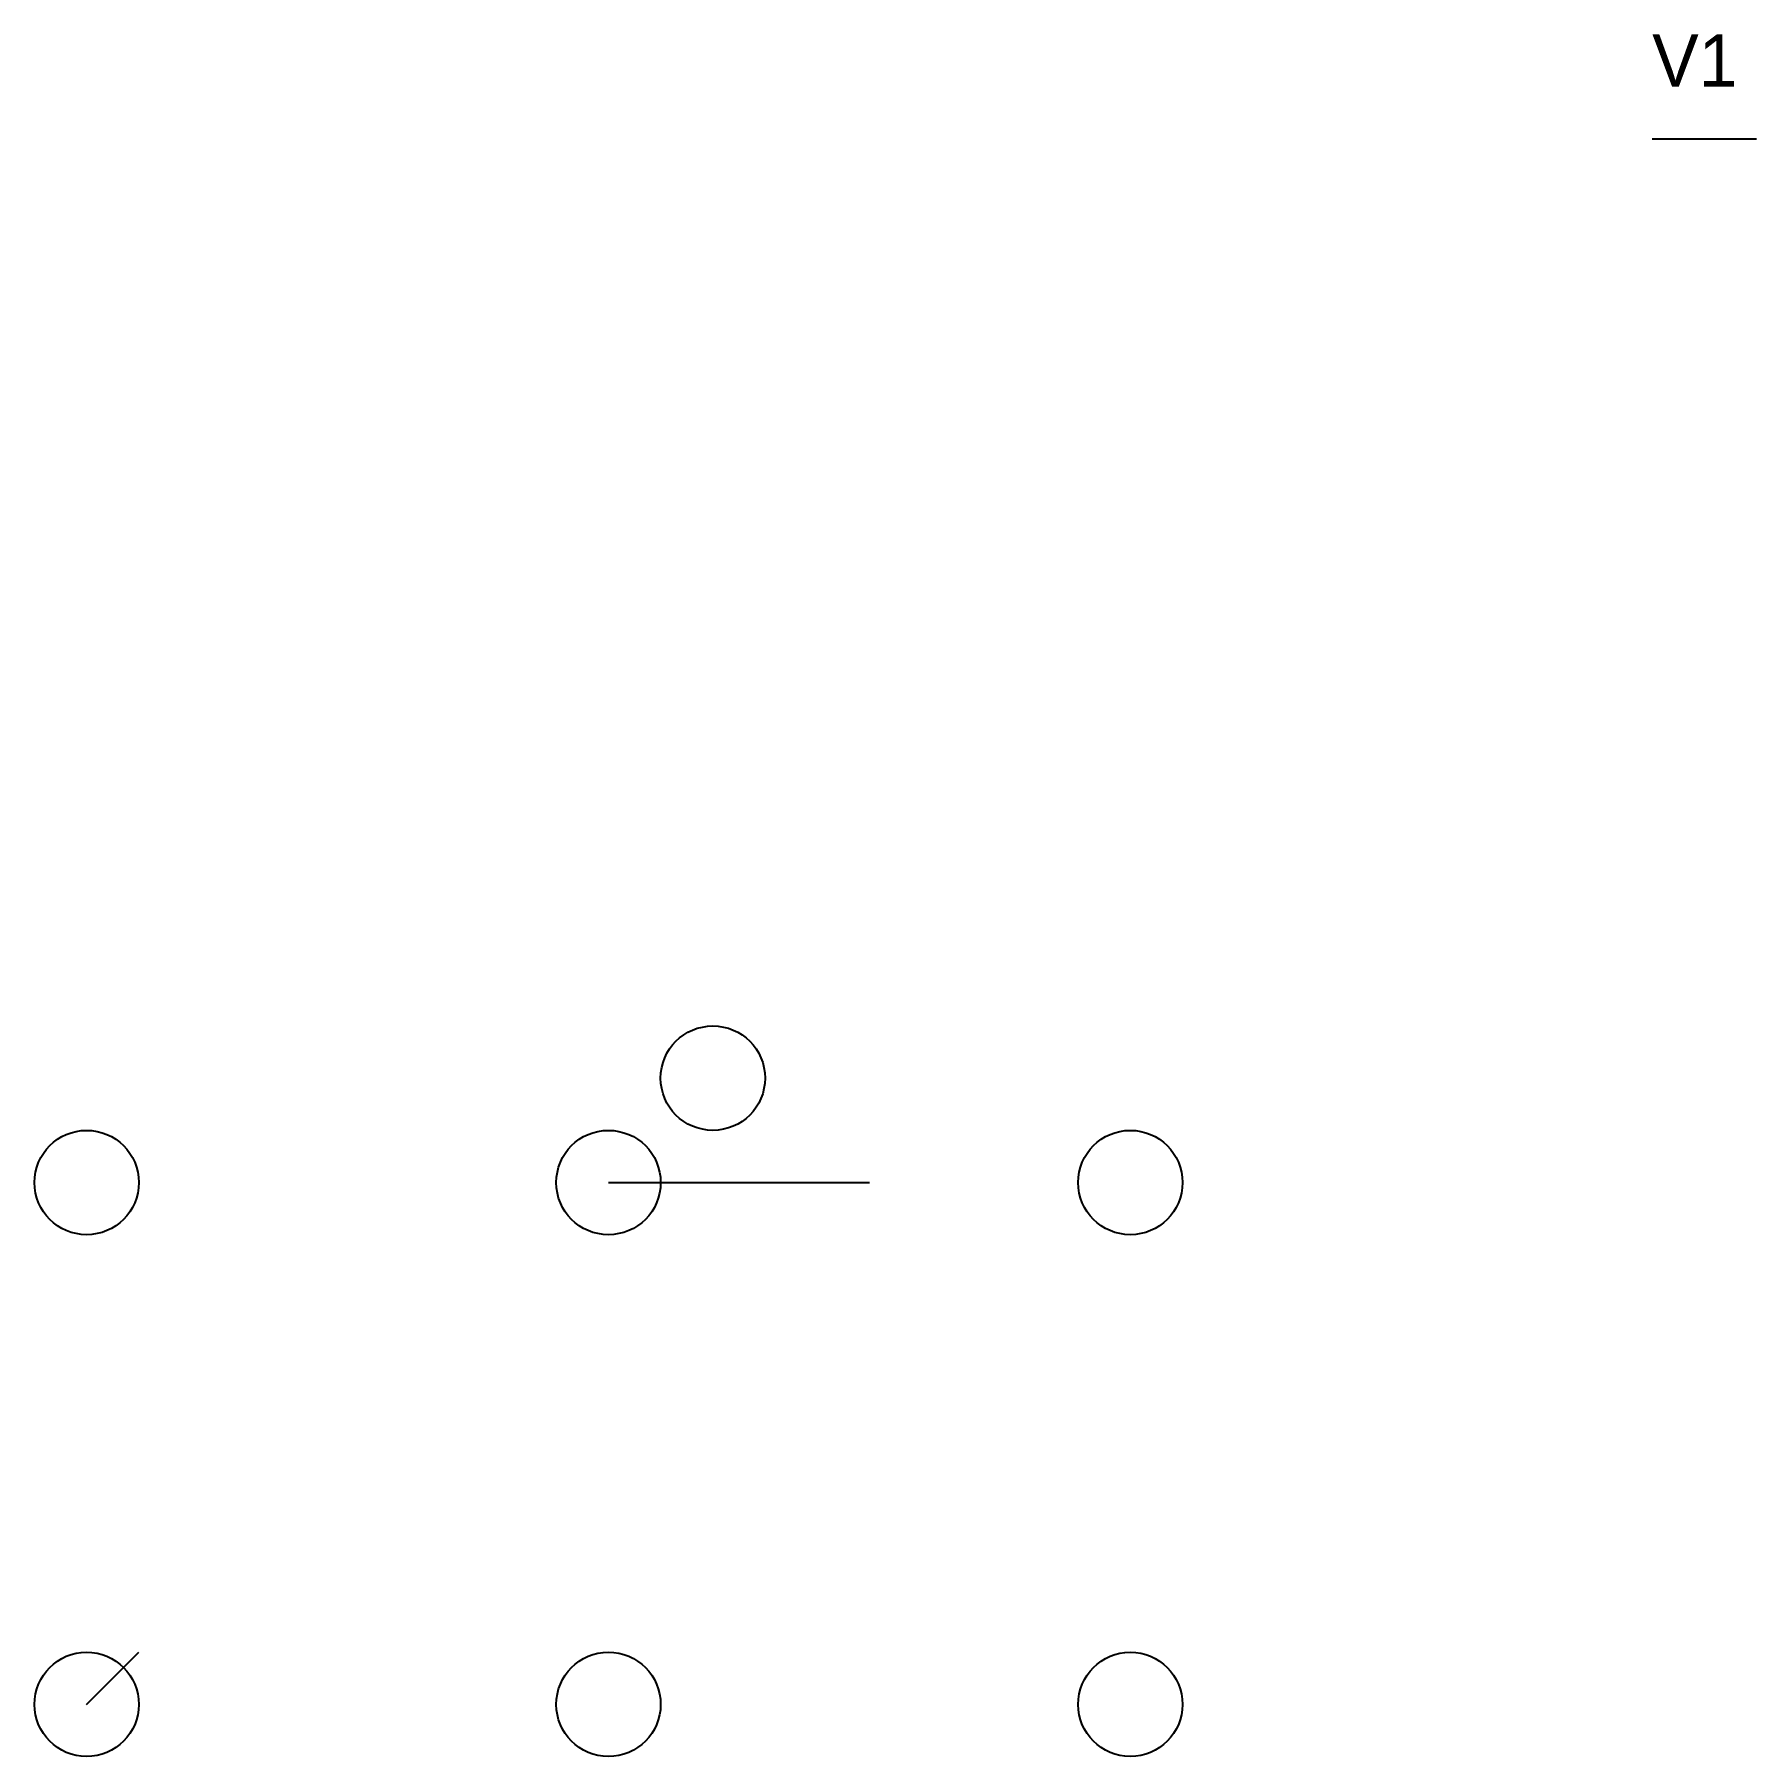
# Model space of a CAD drawing. Header units: millimetres. Extents: x -1 to 32, y -1 to 32.
import ezdxf

# ---------------------------------------------------------------- set-up
doc = ezdxf.new("R2010")
doc.units = ezdxf.units.MM

# ---------------------------------------------------------------- blocks, each defined once
blk = doc.blocks.new('INNER')
blk.add_circle((0, 0), 1)
blk = doc.blocks.new('OUTER')
blk.add_line((0, 0), (5, 0))
blk.add_blockref('INNER', (2, 2))
blk = doc.blocks.new('TAGGED')
blk.add_line((0, 0), (2, 0))
blk.add_attdef('TAG', (0, 1), '', height=1)

msp = doc.modelspace()

# ---------------------------------------------------------------- linework, layer by layer
msp.add_line((0, 0), (1, 1))

# ---------------------------------------------------------------- block references
msp.add_blockref('TAGGED', (30, 30)).add_auto_attribs({'TAG': 'V1'})
msp.add_blockref('OUTER', (10, 10))
at = {"row_count": 2, "column_count": 3, "row_spacing": 10, "column_spacing": 10}
msp.add_blockref('INNER', (0, 0), dxfattribs=at)

doc.saveas('drawing.dxf')
